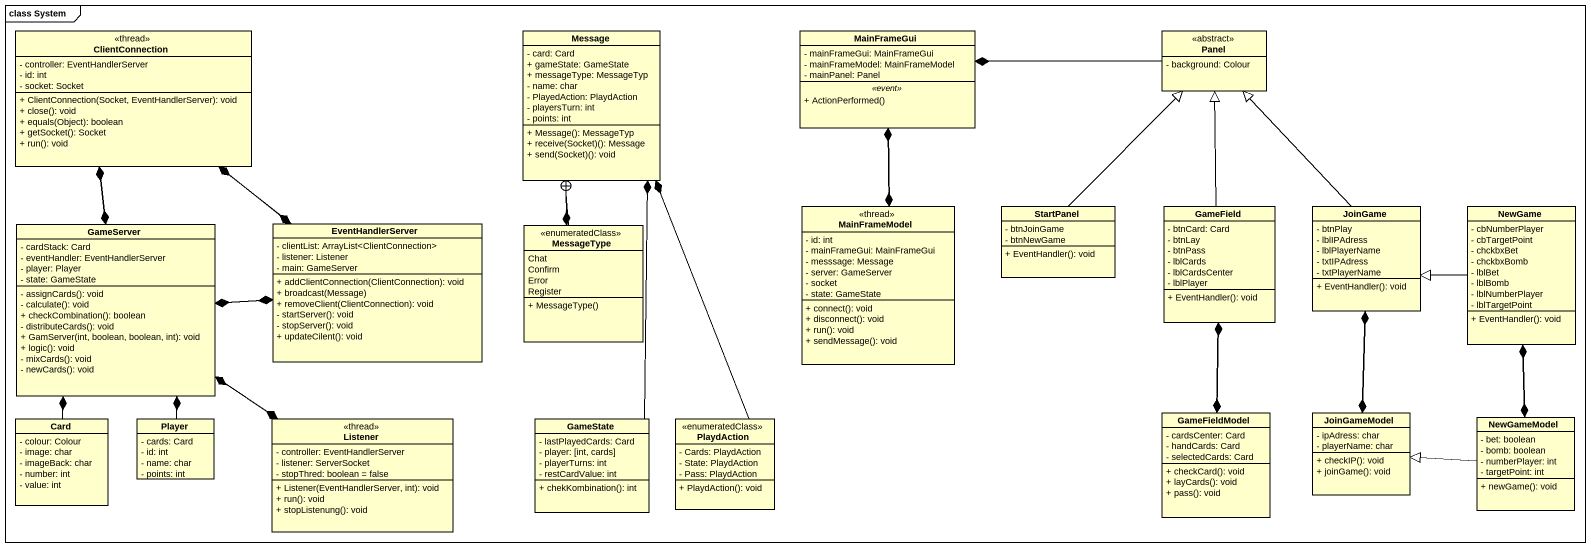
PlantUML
@startuml
mainframe class System
hide circle
hide empty members
skinparam classAttributeIconSize 0
class ClientConnection <<thread>> {
  - controller: EventHandlerServer
  - id: int
  - socket: Socket
  + ClientConnection(Socket, EventHandlerServer): void
  + close(): void
  + equals(Object): boolean
  + getSocket(): Socket
  + run(): void
}
class Message {
  - card: Card
  + gameState: GameState
  + messageType: MessageTyp
  - name: char
  - PlayedAction: PlaydAction
  - playersTurn: int
  - points: int
  + Message(): MessageTyp
  + receive(Socket)(): Message
  + send(Socket)(): void
}
class MainFrameGui {
  - mainFrameGui: MainFrameGui
  - mainFrameModel: MainFrameModel
  - mainPanel: Panel
  .. <<event>> ..
  + ActionPerformed()
}
class Panel <<abstract>> {
  - background: Colour
}
class GameServer {
  - cardStack: Card
  - eventHandler: EventHandlerServer
  - player: Player
  - state: GameState
  - assignCards(): void
  - calculate(): void
  + checkCombination(): boolean
  - distributeCards(): void
  + GamServer(int, boolean, boolean, int): void
  + logic(): void
  - mixCards(): void
  - newCards(): void
}
class EventHandlerServer {
  - clientList: ArrayList<ClientConnection>
  - listener: Listener
  - main: GameServer
  + addClientConnection(ClientConnection): void
  + broadcast(Message)
  + removeClient(ClientConnection): void
  - startServer(): void
  - stopServer(): void
  + updateCilent(): void
}
class MessageType <<enumeratedClass>> {
  Chat
  Confirm
  Error
  Register
  + MessageType()
}
class MainFrameModel <<thread>> {
  - id: int
  - mainFrameGui: MainFrameGui
  - messsage: Message
  - server: GameServer
  - socket
  - state: GameState
  + connect(): void
  + disconnect(): void
  + run(): void
  + sendMessage(): void
}
class StartPanel {
  - btnJoinGame
  - btnNewGame
  + EventHandler(): void
}
class GameField {
  - btnCard: Card
  - btnLay
  - btnPass
  - lblCards
  - lblCardsCenter
  - lblPlayer
  + EventHandler(): void
}
class JoinGame {
  - btnPlay
  - lblIPAdress
  - lblPlayerName
  - txtIPAdress
  - txtPlayerName
  + EventHandler(): void
}
class NewGame {
  - cbNumberPlayer
  - cbTargetPoint
  - chckbxBet
  - chckbxBomb
  - lblBet
  - lblBomb
  - lblNumberPlayer
  - lblTargetPoint
  + EventHandler(): void
}
class "Card" as Card_ {
  - colour: Colour
  - image: char
  - imageBack: char
  - number: int
  - value: int
}
class Player {
  - cards: Card
  - id: int
  - name: char
  - points: int
}
class Listener <<thread>> {
  - controller: EventHandlerServer
  - listener: ServerSocket
  - stopThred: boolean = false
  + Listener(EventHandlerServer, int): void
  + run(): void
  + stopListenung(): void
}
class GameState {
  - lastPlayedCards: Card
  - player: [int, cards]
  - playerTurns: int
  - restCardValue: int
  + chekKombination(): int
}
class PlaydAction <<enumeratedClass>> {
  - Cards: PlaydAction
  - State: PlaydAction
  - Pass: PlaydAction
  + PlaydAction(): void
}
class GameFieldModel {
  - cardsCenter: Card
  - handCards: Card
  - selectedCards: Card
  + checkCard(): void
  + layCards(): void
  + pass(): void
}
class JoinGameModel {
  - ipAdress: char
  - playerName: char
  + checkIP(): void
  + joinGame(): void
}
class NewGameModel {
  - bet: boolean
  - bomb: boolean
  - numberPlayer: int
  - targetPoint: int
  + newGame(): void
}
ClientConnection --* GameServer
ClientConnection --* EventHandlerServer
Message --* MessageType
MainFrameGui --* MainFrameModel
Panel -left-* MainFrameGui
GameServer -up-* ClientConnection
GameServer -right-* EventHandlerServer
GameServer --* Listener
EventHandlerServer -up-* ClientConnection
EventHandlerServer -left-* GameServer
MessageType -up-+ Message
MainFrameModel -up-* MainFrameGui
StartPanel -up-|> Panel
GameField -up-|> Panel
GameField --* GameFieldModel
JoinGame -up-|> Panel
JoinGame --* JoinGameModel
NewGame -left-|> JoinGame
NewGame --* NewGameModel
Card_ -up-* GameServer
Player -up-* GameServer
Listener -up-* GameServer
GameState -up-* Message
PlaydAction -up-* Message
GameFieldModel -up-* GameField
JoinGameModel -up-* JoinGame
NewGameModel -up-* NewGame
NewGameModel -left-|> JoinGameModel
@enduml
